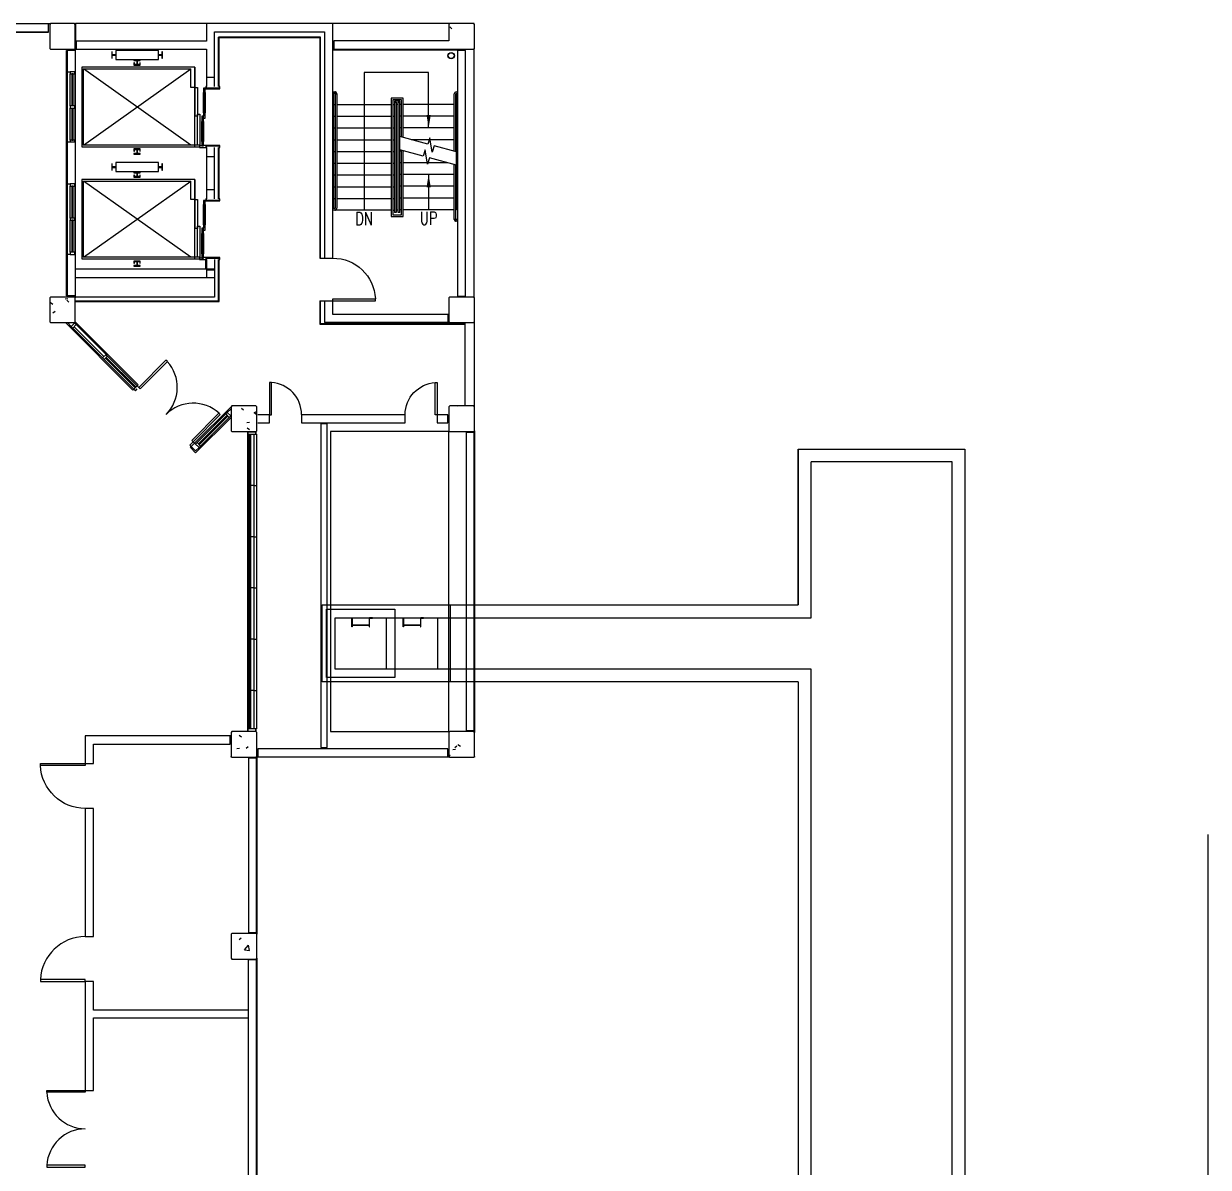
# Model space of a CAD drawing. Extents: x -2225 to 2382, y 4758 to 10467.
# Drawn here: x 682 to 1792, y 9396 to 10467 of the extents above; entities that cross this region are included whole.
import ezdxf

# ---------------------------------------------------------------- set-up
doc = ezdxf.new("R2010")
doc.units = 0
doc.header["$LTSCALE"] = 48
doc.header["$MEASUREMENT"] = 0
doc.layers.get('0').update_dxf_attribs({"linetype": 'CONTINUOUS'})
for name, color, linetype in [('COL', 14, 'CONTINUOUS'), ('EQUIP', 30, 'CONTINUOUS'), ('EXDOOR', 8, 'CONTINUOUS'), ('EXWALL', 8, 'CONTINUOUS'), ('EXWINDOW', 8, 'CONTINUOUS'), ('TXT', 4, 'CONTINUOUS')]:
    doc.layers.add(name, color=color, linetype=linetype)
doc.styles.get("Standard").update_dxf_attribs({"font": 'simplex.shx', "width": 0.75, "height": 12})
doc.dimstyles.get("Standard").update_dxf_attribs({"dimtxt": 12, "dimasz": 12, "dimexe": 9, "dimexo": 3, "dimgap": 12, "dimtad": 1, "dimdec": 4, "dimzin": 0, "dimtxsty": 'STANDARD', "dimblk": 'OBLIQUE', "dimcen": 0, "dimdle": 3, "dimclrd": 256, "dimclre": 256, "dimclrt": 256, "dimazin": 3, "dimtfac": 1, "dimtdec": 4, "dimtix": 1, "dimtmove": 0, "dimatfit": 3, "dimtolj": 1, "dimtzin": 0})

# ---------------------------------------------------------------- blocks, each defined once
blk = doc.blocks.new('6-00-DRS')
at = {"color": 0}
for p, q in [((0, 36), (0, 0)), ((1.8, 36), (0, 36)), ((1.8, 0), (1.8, 36)), ((70.2, 0), (70.2, 36)), ((70.2, 36), (72, 36)), ((72, 36), (72, 0)), ((0, 0), (1.8, 0)), ((72, 0), (70.2, 0))]:
    blk.add_line(p, q, dxfattribs=at)
for centre, start, end in [((-0.1, 0), 0.049, 87.097), ((72.1, 0), 92.903, 179.951)]:
    blk.add_arc(centre, 36.1, start, end, dxfattribs=at)
blk = doc.blocks.new('3-06-DR')
at = {"color": 0}
for p, q in [((0, 42), (0, 0)), ((1.8, 42), (0, 42)), ((1.8, 0), (1.8, 42)), ((0, 0), (1.8, 0))]:
    blk.add_line(p, q, dxfattribs=at)
blk.add_arc((-0.1, 0), 42.1, 0.0359, 87.5264, dxfattribs=at)
blk = doc.blocks.new('2-06-DR')
at = {"color": 0}
for p, q in [((0, 30), (0, 0)), ((1.8, 30), (0, 30)), ((1.8, 0), (1.8, 30)), ((0, 0), (1.8, 0))]:
    blk.add_line(p, q, dxfattribs=at)
blk.add_arc((-0.1, 0), 30.1, 0.0709, 86.4875, dxfattribs=at)
blk = doc.blocks.new('3-04-DR')
for p, q in [((0, 40), (2, 40)), ((0, 0), (0, 40)), ((2, 0), (2, 40)), ((0, 0), (2, 0))]:
    blk.add_line(p, q)
blk.add_arc((-0.1, 0), 40.1, 0.0552, 87.0072)

msp = doc.modelspace()

# ---------------------------------------------------------------- linework, layer by layer
at = {"layer": 'COL', "ltscale": 0.01}
for p, q in [((707.1, 10466.6), (706.4, 10465.8)), ((706.4, 10465.8), (706.4, 10443.3)), ((729.6, 10466.6), (707.1, 10466.6)), ((730.4, 10465.8), (729.6, 10466.6)), ((730.4, 10443.3), (730.4, 10465.8)), ((1081.1, 10466.6), (1080.4, 10465.8)), ((1080.4, 10465.8), (1080.4, 10450.6)), ((1103.6, 10466.6), (1081.1, 10466.6)), ((1104.4, 10465.8), (1103.6, 10466.6)), ((1104.4, 10443.3), (1104.4, 10465.8)), ((1081.3, 10463.6), (1083.2, 10461.9)), ((706.4, 10443.3), (707.1, 10442.6)), ((707.1, 10442.6), (729.6, 10442.6)), ((729.6, 10442.6), (730.4, 10443.3)), ((1081.1, 10442.6), (1081.1, 10442.6)), ((1081.1, 10442.6), (1103.6, 10442.6)), ((1103.6, 10442.6), (1104.4, 10443.3)), ((707.1, 10210.6), (706.4, 10209.8)), ((706.4, 10209.8), (706.4, 10187.3)), ((729.6, 10210.6), (707.1, 10210.6)), ((720.9, 10208.8), (723.4, 10209.2)), ((730.4, 10209.8), (729.6, 10210.6)), ((730.4, 10187.3), (730.4, 10209.8)), ((1081.1, 10210.6), (1080.4, 10209.8)), ((1080.4, 10209.8), (1080.4, 10187.3)), ((1103.6, 10210.6), (1081.1, 10210.6)), ((1104.4, 10209.8), (1103.6, 10210.6)), ((1104.4, 10187.3), (1104.4, 10209.8)), ((707.1, 10205.4), (709.3, 10204)), ((722.6, 10207.6), (724.4, 10205.9)), ((706.4, 10187.3), (707.1, 10186.6)), ((709.5, 10195.8), (711.5, 10197.4)), ((729.6, 10186.6), (730.4, 10187.3)), ((1080.4, 10187.3), (1081.1, 10186.6)), ((1103.6, 10186.6), (1104.4, 10187.3)), ((707.1, 10186.6), (729.6, 10186.6)), ((1081.1, 10186.6), (1103.6, 10186.6)), ((877.1, 10108.6), (876.4, 10107.8)), ((876.4, 10107.8), (876.4, 10085.3)), ((899.6, 10108.6), (877.1, 10108.6)), ((886.1, 10106.5), (887.9, 10104.8)), ((897.9, 10102.3), (900.4, 10103.3)), ((897.9, 10102.3), (900.4, 10100.7)), ((900.4, 10107.8), (899.6, 10108.6)), ((900.4, 10085.3), (900.4, 10107.8)), ((1081.1, 10108.6), (1080.4, 10107.8)), ((1080.4, 10107.8), (1080.4, 10085.3)), ((1103.6, 10108.6), (1081.1, 10108.6)), ((1088.8, 10108.6), (1089, 10108.4)), ((1104.4, 10107.8), (1103.6, 10108.6)), ((1104.4, 10085.3), (1104.4, 10107.8)), ((891.1, 10093.1), (893.6, 10093.4)), ((891.4, 10088), (893.5, 10086.6)), ((876.4, 10085.3), (877.1, 10084.6)), ((877.1, 10084.6), (899.6, 10084.6)), ((899.6, 10084.6), (900.4, 10085.3)), ((1080.4, 10085.3), (1081.1, 10084.6)), ((1081.1, 10084.6), (1103.6, 10084.6)), ((1103.6, 10084.6), (1104.4, 10085.3)), ((877.1, 9803.6), (876.4, 9802.8)), ((876.4, 9802.8), (876.4, 9780.3)), ((899.6, 9803.6), (877.1, 9803.6)), ((883.9, 9800.1), (886.1, 9798.7)), ((900.4, 9802.8), (899.6, 9803.6)), ((900.4, 9780.3), (900.4, 9802.8)), ((1081.1, 9803.6), (1080.4, 9802.8)), ((1080.4, 9802.8), (1080.4, 9780.3)), ((1103.6, 9803.6), (1081.1, 9803.6)), ((1104.4, 9802.8), (1103.6, 9803.6)), ((1104.4, 9780.3), (1104.4, 9802.8)), ((881.7, 9787.9), (884.2, 9788.2)), ((890.4, 9788), (892.4, 9789.5)), ((1085.8, 9788.8), (1087.8, 9790.3)), ((1088.9, 9791.4), (1091.1, 9790.1)), ((876.4, 9780.3), (877.1, 9779.6)), ((877.1, 9779.6), (899.6, 9779.6)), ((899.6, 9779.6), (900.4, 9780.3)), ((1080.4, 9782.2), (1081.6, 9781.1)), ((1080.4, 9780.3), (1081.1, 9779.6)), ((1081.1, 9779.6), (1103.6, 9779.6)), ((1084.2, 9786.9), (1086.7, 9787.3)), ((1103.6, 9779.6), (1104.4, 9780.3)), ((877.1, 9614.6), (876.4, 9613.8)), ((876.4, 9613.8), (876.4, 9591.3)), ((899.6, 9614.6), (877.1, 9614.6)), ((883.9, 9609), (885.9, 9610.5)), ((900.4, 9613.8), (899.6, 9614.6)), ((900.4, 9591.3), (900.4, 9613.8)), ((889, 9599.1), (892.7, 9603.5)), ((889, 9599.1), (893.6, 9598.7)), ((893.6, 9598.6), (892.7, 9603.5)), ((876.4, 9591.3), (877.1, 9590.6)), ((877.1, 9590.6), (899.6, 9590.6)), ((899.6, 9590.6), (900.4, 9591.3))]:
    msp.add_line(p, q, dxfattribs=at)
at = {"layer": 'COL', "flags": 128}
for points in [[(1034.7, 9910.2), (1037, 9910.2, -0.414214), (1037.7, 9909.5), (1037.7, 9901.7), (1037.4, 9901.7), (1037.4, 9909.5, 0.414214), (1037, 9909.9), (1034.7, 9909.9), (1034.7, 9910.2)], [(1056.7, 9910.2), (1054.5, 9910.2, 0.414214), (1053.7, 9909.5), (1053.7, 9901.7), (1054.1, 9901.7), (1054.1, 9909.5, -0.414214), (1054.5, 9909.9), (1056.7, 9909.9), (1056.7, 9910.2)]]:
    msp.add_lwpolyline(points, format="xyb", close=True, dxfattribs=at)
msp.add_lwpolyline([(1037.7, 9903.6), (1053.7, 9903.6), (1053.7, 9902.9), (1037.7, 9902.9), (1037.7, 9903.6)], close=True, dxfattribs=at)
at = {"layer": 'EQUIP', "flags": 128}
for points in [[(986.7, 9910.2), (989, 9910.2, -0.414214), (989.7, 9909.5), (989.7, 9901.7), (989.4, 9901.7), (989.4, 9909.5, 0.414214), (989, 9909.9), (986.7, 9909.9), (986.7, 9910.2)], [(1008.7, 9910.2), (1006.5, 9910.2, 0.414214), (1005.7, 9909.5), (1005.7, 9901.7), (1006.1, 9901.7), (1006.1, 9909.5, -0.414214), (1006.5, 9909.9), (1008.7, 9909.9), (1008.7, 9910.2)]]:
    msp.add_lwpolyline(points, format="xyb", close=True, dxfattribs=at)
msp.add_lwpolyline([(989.7, 9903.6), (1005.7, 9903.6), (1005.7, 9902.9), (989.7, 9902.9), (989.7, 9903.6)], close=True, dxfattribs=at)
at = {"layer": 'EXDOOR'}
for p, q in [((842.8, 10406.9), (844.8, 10406.9)), ((842.8, 10379.9), (842.8, 10406.9)), ((844.8, 10406.9), (844.8, 10379.9)), ((850.4, 10406.1), (850.4, 10402.1)), ((852.1, 10406.1), (850.4, 10406.1)), ((850.4, 10402.1), (850.9, 10402.1)), ((850.4, 10383.1), (850.4, 10402.1)), ((850.9, 10402.1), (850.9, 10383.1)), ((851.4, 10402.1), (850.9, 10402.1)), ((851.4, 10383.1), (851.4, 10402.1)), ((851.4, 10402.1), (852.1, 10402.1)), ((852.1, 10402.1), (852.1, 10406.1)), ((852.1, 10402.1), (852.1, 10383.1)), ((844.8, 10379.9), (842.8, 10379.9)), ((845, 10381.9), (847, 10381.9)), ((845, 10352.9), (845, 10381.9)), ((847, 10381.9), (847, 10352.9)), ((848.8, 10380.1), (848.8, 10375.1)), ((850.4, 10380.1), (848.8, 10380.1)), ((850.4, 10383.1), (850.4, 10380.1)), ((852.1, 10383.1), (850.4, 10383.1)), ((850.4, 10375.1), (850.4, 10380.1)), ((850.4, 10378.1), (852.1, 10378.1)), ((850.9, 10383.1), (851.4, 10383.1)), ((852.1, 10378.1), (852.1, 10383.1)), ((848.8, 10375.1), (850.4, 10375.1)), ((848.8, 10356.1), (848.8, 10375.1)), ((849.2, 10375.1), (849.2, 10356.1)), ((849.7, 10375.1), (849.2, 10375.1)), ((849.7, 10356.1), (849.7, 10375.1)), ((850.4, 10375.1), (850.4, 10356.1)), ((848.8, 10356.1), (848.8, 10352.1)), ((850.4, 10356.1), (848.8, 10356.1)), ((849.2, 10356.1), (849.7, 10356.1)), ((850.4, 10352.1), (850.4, 10356.1)), ((847, 10352.9), (845, 10352.9)), ((848.8, 10352.1), (846.8, 10352.1)), ((846.8, 10352.1), (846.8, 10350.6)), ((846.8, 10350.6), (852.7, 10350.6)), ((848.8, 10352.1), (850.4, 10352.1)), ((852.7, 10352.6), (850.4, 10352.6)), ((842.8, 10301.9), (844.8, 10301.9)), ((842.8, 10274.9), (842.8, 10301.9)), ((844.8, 10301.9), (844.8, 10274.9)), ((850.4, 10301.1), (850.4, 10297.1)), ((852.1, 10301.1), (850.4, 10301.1)), ((852.1, 10297.1), (852.1, 10301.1)), ((850.4, 10297.1), (852.1, 10297.1)), ((850.4, 10278.1), (850.4, 10297.1)), ((850.9, 10297.1), (850.9, 10278.1)), ((851.4, 10297.1), (850.9, 10297.1)), ((851.4, 10278.1), (851.4, 10297.1)), ((852.1, 10297.1), (852.1, 10278.1)), ((845, 10276.9), (847, 10276.9)), ((845, 10247.9), (845, 10276.9)), ((847, 10276.9), (847, 10247.9)), ((850.4, 10278.1), (850.4, 10275.1)), ((852.1, 10278.1), (850.4, 10278.1)), ((850.9, 10278.1), (851.4, 10278.1)), ((852.1, 10273.1), (852.1, 10278.1)), ((844.8, 10274.9), (842.8, 10274.9)), ((844.8, 10274.9), (842.8, 10274.9)), ((848.8, 10275.1), (848.8, 10270.1)), ((850.4, 10275.1), (848.8, 10275.1)), ((848.8, 10270.1), (850.4, 10270.1)), ((848.8, 10251.1), (848.8, 10270.1)), ((849.2, 10270.1), (849.2, 10251.1)), ((849.7, 10270.1), (849.2, 10270.1)), ((849.7, 10251.1), (849.7, 10270.1)), ((850.4, 10270.1), (850.4, 10275.1)), ((850.4, 10273.1), (852.1, 10273.1)), ((850.4, 10270.1), (850.4, 10251.1)), ((847, 10247.9), (845, 10247.9)), ((848.8, 10251.1), (848.8, 10247.1)), ((850.4, 10251.1), (848.8, 10251.1)), ((849.2, 10251.1), (849.7, 10251.1)), ((850.4, 10247.1), (850.4, 10251.1))]:
    msp.add_line(p, q, dxfattribs=at)
at = {"layer": 'EXWALL'}
for p, q in [((-2075.6, 10466.6), (707.1, 10466.6)), ((705.3, 10466.4), (-2075.4, 10466.4)), ((705.3, 10458.6), (705.3, 10466.6)), ((729.6, 10466.6), (730.3, 10466.6)), ((730.3, 10466.6), (730.3, 10465.9)), ((1081.1, 10466.6), (730.5, 10466.6)), ((730.5, 10466.6), (730.5, 10442.6)), ((853.3, 10466.6), (853.3, 10450.2)), ((971.5, 10247), (971.5, 10466.6)), ((1104.2, 10466.6), (1103.6, 10466.6)), ((1104.2, 10465.9), (1104.2, 10466.6)), ((-2067.8, 10458.7), (705.3, 10458.7)), ((705.3, 10458.6), (-2067.6, 10458.6)), ((860.9, 10407.6), (860.9, 10458.9)), ((860.9, 10458.9), (963.9, 10458.9)), ((960.2, 10453.8), (864.5, 10453.8)), ((864.5, 10407.6), (864.5, 10453.8)), ((959.6, 10453.2), (865.2, 10453.2)), ((865.2, 10407.6), (865.2, 10453.2)), ((959.6, 10453.2), (959.6, 10247)), ((960.2, 10247), (960.2, 10453.8)), ((963.9, 10458.9), (963.9, 10247)), ((730.3, 10443.2), (730.3, 10209.9)), ((730.5, 10442.6), (853.3, 10442.6)), ((731.3, 10450.2), (731.3, 10442.6)), ((853.3, 10450.2), (731.3, 10450.2)), ((853.3, 10442.6), (853.3, 10416.1)), ((971.5, 10442.2), (1088.4, 10442.2)), ((1080.4, 10450.6), (972.5, 10450.6)), ((972.5, 10450.6), (972.5, 10442.6)), ((972.5, 10442.6), (1081.1, 10442.6)), ((1088.4, 10442.2), (1088.4, 10211.5)), ((1104.2, 10209.9), (1104.2, 10443.2)), ((722.3, 10211.6), (722.3, 10441.6)), ((730.3, 10441.6), (722.3, 10441.6)), ((722.7, 10441.6), (722.7, 10211.6)), ((765.1, 10440.3), (764.6, 10440.3)), ((764.6, 10440.3), (764.6, 10434.3)), ((764.6, 10434.3), (765.1, 10434.3)), ((765.1, 10437.5), (765.1, 10440.3)), ((768.3, 10437.5), (765.1, 10437.5)), ((765.1, 10434.3), (765.1, 10437)), ((765.1, 10437), (768.3, 10437)), ((808.3, 10441.5), (768.3, 10441.5)), ((768.3, 10441.5), (768.3, 10437.5)), ((768.3, 10437), (768.3, 10437.5)), ((768.3, 10437), (768.3, 10433)), ((768.3, 10433), (808.3, 10433)), ((791.3, 10432.5), (785.3, 10432.5)), ((785.3, 10432.5), (785.3, 10432)), ((785.3, 10432), (788.1, 10432)), ((788.1, 10432), (788.1, 10428.8)), ((788.6, 10428.8), (788.6, 10432)), ((788.6, 10432), (791.3, 10432)), ((791.3, 10432), (791.3, 10432.5)), ((808.3, 10433), (808.3, 10441.5)), ((811.6, 10437.5), (808.3, 10437.5)), ((808.3, 10437), (811.6, 10437)), ((812.1, 10440.3), (811.6, 10440.3)), ((811.6, 10440.3), (811.6, 10437.5)), ((811.6, 10437), (811.6, 10434.3)), ((811.6, 10434.3), (812.1, 10434.3)), ((812.1, 10434.3), (812.1, 10440.3)), ((1096, 10441.6), (1088.4, 10441.6)), ((1096, 10211.5), (1096, 10441.6)), ((722.7, 10421.5), (725.5, 10421.5)), ((730, 10421.5), (730.3, 10421.5)), ((736.5, 10425.8), (736.5, 10351.3)), ((736.5, 10425.8), (736.5, 10351.3)), ((842.5, 10425.8), (736.5, 10425.8)), ((838.5, 10352.9), (738.1, 10424.2)), ((738.1, 10352.9), (838.5, 10424.2)), ((738.1, 10352.9), (738.1, 10424.2)), ((738.1, 10424.2), (838.5, 10424.2)), ((785.8, 10429.8), (785.3, 10429.8)), ((785.3, 10429.8), (785.3, 10427.8)), ((785.3, 10427.8), (791.3, 10427.8)), ((785.8, 10428.3), (785.8, 10429.8)), ((790.8, 10428.3), (785.8, 10428.3)), ((788.1, 10428.8), (788.6, 10428.8)), ((791.3, 10429.8), (790.8, 10429.8)), ((790.8, 10429.8), (790.8, 10428.3)), ((791.3, 10427.8), (791.3, 10429.8)), ((838.5, 10406.9), (838.5, 10424.2)), ((842.5, 10425.8), (842.5, 10406.9)), ((842.5, 10351.3), (842.5, 10425.8)), ((842.5, 10425.8), (842.5, 10425.8)), ((853.3, 10416.1), (853.3, 10407.6)), ((860.9, 10416.1), (853.3, 10416.1)), ((842.5, 10406.9), (838.5, 10406.9)), ((853.3, 10407.6), (852.7, 10407.6)), ((852.7, 10407.6), (852.7, 10405.6)), ((852.7, 10405.6), (865.8, 10405.6)), ((853.2, 10406.1), (853.2, 10407.1)), ((853.2, 10407.1), (853.3, 10407.1)), ((865.3, 10406.1), (853.2, 10406.1)), ((853.3, 10407.1), (853.3, 10407.6)), ((865.8, 10407.6), (865.2, 10407.6)), ((865.2, 10407.6), (865.2, 10407.1)), ((865.2, 10407.1), (865.3, 10407.1)), ((865.3, 10407.1), (865.3, 10406.1)), ((865.8, 10405.6), (865.8, 10407.6)), ((971.5, 10402.9), (973.4, 10402.9)), ((971.5, 10401.4), (973.4, 10401.4)), ((972.4, 10401.4), (972.4, 10293.4)), ((973.4, 10402.9), (973.4, 10401.4)), ((973.9, 10400.9), (975.4, 10400.9)), ((973.9, 10400.9), (973.9, 10293.9)), ((975.4, 10400.9), (975.4, 10293.9)), ((1085.4, 10347.1), (1085.4, 10400.9)), ((1086.9, 10346.7), (1086.9, 10400.9)), ((1087.1, 10402.7), (1088.4, 10402.7)), ((1087.1, 10401.2), (1088.4, 10401.2)), ((1087.4, 10292.3), (1087.4, 10401.2)), ((972.4, 10390.9), (973.9, 10390.9)), ((975.4, 10390.9), (1026.4, 10390.9)), ((1026.4, 10396.9), (1026.4, 10285.9)), ((1037.4, 10396.9), (1026.4, 10396.9)), ((1027.9, 10395.4), (1027.9, 10287.4)), ((1035.9, 10395.4), (1027.9, 10395.4)), ((1027.9, 10390.9), (1029.4, 10390.9)), ((1029.4, 10393.9), (1029.4, 10393.2)), ((1034.4, 10393.9), (1029.4, 10393.9)), ((1029.4, 10393.2), (1030.9, 10393.2)), ((1029.4, 10393.2), (1029.4, 10289.7)), ((1030.9, 10393.2), (1030.9, 10289.7)), ((1032.9, 10390.9), (1030.9, 10390.9)), ((1032.9, 10393.2), (1034.4, 10393.2)), ((1032.9, 10289.7), (1032.9, 10393.2)), ((1034.4, 10393.2), (1034.4, 10393.9)), ((1034.4, 10289.7), (1034.4, 10393.2)), ((1035.9, 10390.9), (1034.4, 10390.9)), ((1035.9, 10360.4), (1035.9, 10395.4)), ((1037.4, 10360), (1037.4, 10396.9)), ((1085.4, 10390.9), (1037.4, 10390.9)), ((1087.4, 10390.9), (1086.9, 10390.9)), ((972.4, 10379.9), (973.9, 10379.9)), ((975.4, 10379.9), (1026.4, 10379.9)), ((1027.9, 10379.9), (1029.4, 10379.9)), ((1034.4, 10383.9), (1034.4, 10383.9)), ((1035.9, 10379.9), (1034.4, 10379.9)), ((1085.4, 10379.9), (1037.4, 10379.9)), ((1087.4, 10379.9), (1086.9, 10379.9)), ((972.4, 10368.9), (973.9, 10368.9)), ((975.4, 10368.9), (1026.4, 10368.9)), ((1027.9, 10368.9), (1029.4, 10368.9)), ((1035.9, 10368.9), (1034.4, 10368.9)), ((1085.4, 10368.9), (1037.4, 10368.9)), ((1087.4, 10368.9), (1086.9, 10368.9)), ((730.3, 10355.5), (722.7, 10355.5)), ((972.4, 10357.9), (973.9, 10357.9)), ((975.4, 10357.9), (1026.4, 10357.9)), ((1027.9, 10357.9), (1029.4, 10357.9)), ((1061.8, 10357.9), (1045, 10357.9)), ((1085.4, 10357.9), (1062.7, 10357.9)), ((1087.4, 10357.9), (1086.9, 10357.9)), ((736.5, 10351.3), (847.1, 10351.3)), ((736.5, 10351.3), (736.5, 10351.3)), ((845, 10352.9), (738.1, 10352.9)), ((785.3, 10349.3), (785.3, 10347.3)), ((791.3, 10349.3), (785.3, 10349.3)), ((785.3, 10347.3), (785.8, 10347.3)), ((785.3, 10345), (785.3, 10344.5)), ((788.1, 10345), (785.3, 10345)), ((785.3, 10344.5), (791.3, 10344.5)), ((785.8, 10347.3), (785.8, 10348.8)), ((785.8, 10348.8), (790.8, 10348.8)), ((788.6, 10348.3), (788.1, 10348.3)), ((788.1, 10348.3), (788.1, 10345)), ((788.6, 10345), (788.6, 10348.3)), ((791.3, 10345), (788.6, 10345)), ((790.8, 10348.8), (790.8, 10347.3)), ((790.8, 10347.3), (791.3, 10347.3)), ((791.3, 10347.3), (791.3, 10349.3)), ((791.3, 10344.5), (791.3, 10345)), ((847, 10352.9), (847.1, 10352.9)), ((847.1, 10351.3), (847.1, 10352.9)), ((852.7, 10352.6), (852.7, 10350.6)), ((865.8, 10352.6), (852.7, 10352.6)), ((852.7, 10350.6), (853.3, 10350.6)), ((853.2, 10351.1), (853.2, 10352.1)), ((853.2, 10352.1), (865.3, 10352.1)), ((853.3, 10351.1), (853.2, 10351.1)), ((853.3, 10350.6), (853.3, 10351.1)), ((853.3, 10350.6), (853.3, 10342.1)), ((860.9, 10302.6), (860.9, 10350.6)), ((864.5, 10302.6), (864.5, 10350.6)), ((865.3, 10351.1), (865.2, 10351.1)), ((865.2, 10351.1), (865.2, 10350.6)), ((865.2, 10350.6), (865.8, 10350.6)), ((865.2, 10302.6), (865.2, 10350.6)), ((865.3, 10352.1), (865.3, 10351.1)), ((865.8, 10350.6), (865.8, 10352.6)), ((972.4, 10346.9), (973.9, 10346.9)), ((975.4, 10346.9), (1026.4, 10346.9)), ((1027.9, 10346.9), (1029.4, 10346.9)), ((1035.9, 10347.3), (1034.4, 10347.3)), ((1035.9, 10287.4), (1035.9, 10348)), ((1037.4, 10285.9), (1037.4, 10347.6)), ((1038.2, 10347.3), (1037.4, 10347.3)), ((1058.3, 10347.3), (1057.8, 10347.3)), ((1064.9, 10347.3), (1064.4, 10347.3)), ((1085.4, 10347.3), (1084.6, 10347.3)), ((1087.4, 10347.3), (1086.9, 10347.3)), ((765.1, 10335.3), (764.6, 10335.3)), ((764.6, 10335.3), (764.6, 10329.3)), ((765.1, 10332.5), (765.1, 10335.3)), ((768.3, 10332.5), (765.1, 10332.5)), ((765.1, 10329.3), (765.1, 10332)), ((765.1, 10332), (768.3, 10332)), ((808.3, 10336.5), (768.3, 10336.5)), ((768.3, 10336.5), (768.3, 10328)), ((808.3, 10328), (808.3, 10336.5)), ((811.6, 10332.5), (808.3, 10332.5)), ((808.3, 10332), (811.6, 10332)), ((812.1, 10335.3), (811.6, 10335.3)), ((811.6, 10335.3), (811.6, 10332.5)), ((811.6, 10332), (811.6, 10329.3)), ((812.1, 10329.3), (812.1, 10335.3)), ((853.3, 10342.1), (860.9, 10342.1)), ((860.9, 10341.8), (853.3, 10341.8)), ((853.3, 10341.8), (853.3, 10311.1)), ((972.4, 10335.9), (973.9, 10335.9)), ((975.4, 10335.9), (1026.4, 10335.9)), ((1027.9, 10335.9), (1029.4, 10335.9)), ((1035.9, 10336.3), (1034.4, 10336.3)), ((1060.2, 10336.3), (1037.4, 10336.3)), ((1079.3, 10336.3), (1060.8, 10336.3)), ((1085.4, 10283.3), (1085.4, 10334.7)), ((1086.9, 10283.3), (1086.9, 10334.3)), ((842.5, 10320.8), (736.5, 10320.8)), ((736.5, 10320.8), (736.5, 10246.3)), ((736.5, 10320.8), (736.5, 10246.3)), ((736.5, 10320.8), (736.5, 10320.8)), ((764.6, 10329.3), (765.1, 10329.3)), ((768.3, 10328), (808.3, 10328)), ((791.3, 10327.5), (785.3, 10327.5)), ((785.3, 10327.5), (785.3, 10327)), ((785.3, 10327), (788.1, 10327)), ((785.8, 10324.8), (785.3, 10324.8)), ((785.3, 10324.8), (785.3, 10322.8)), ((785.3, 10322.8), (791.3, 10322.8)), ((785.8, 10323.3), (785.8, 10324.8)), ((790.8, 10323.3), (785.8, 10323.3)), ((788.1, 10327), (788.1, 10323.8)), ((788.1, 10323.8), (788.6, 10323.8)), ((788.6, 10323.8), (788.6, 10327)), ((788.6, 10327), (791.3, 10327)), ((791.3, 10324.8), (790.8, 10324.8)), ((790.8, 10324.8), (790.8, 10323.3)), ((791.3, 10327), (791.3, 10327.5)), ((791.3, 10322.8), (791.3, 10324.8)), ((811.6, 10329.3), (812.1, 10329.3)), ((842.5, 10320.8), (842.5, 10301.9)), ((842.5, 10246.3), (842.5, 10320.8)), ((972.4, 10324.9), (973.9, 10324.9)), ((975.4, 10324.9), (1026.4, 10324.9)), ((1027.9, 10324.9), (1029.4, 10324.9)), ((1035.9, 10325.3), (1034.4, 10325.3)), ((1085.4, 10325.3), (1037.4, 10325.3)), ((1087.4, 10325.3), (1086.9, 10325.3)), ((722.7, 10316.5), (725.5, 10316.5)), ((730, 10316.5), (730.3, 10316.5)), ((838.5, 10247.9), (738.1, 10319.2)), ((738.1, 10247.9), (838.5, 10319.2)), ((738.1, 10247.9), (738.1, 10319.2)), ((738.1, 10319.2), (838.5, 10319.2)), ((838.5, 10301.9), (838.5, 10319.2)), ((853.3, 10311.1), (853.3, 10302.6)), ((860.9, 10311.1), (853.3, 10311.1)), ((972.4, 10313.9), (973.9, 10313.9)), ((975.4, 10313.9), (1026.4, 10313.9)), ((1027.9, 10313.9), (1029.4, 10313.9)), ((1035.9, 10314.3), (1034.4, 10314.3)), ((1085.4, 10314.3), (1037.4, 10314.3)), ((1087.4, 10314.3), (1086.9, 10314.3)), ((842.5, 10301.9), (838.5, 10301.9)), ((853.3, 10302.6), (852.7, 10302.6)), ((852.7, 10302.6), (852.7, 10300.6)), ((852.7, 10300.6), (865.8, 10300.6)), ((853.2, 10301.1), (853.2, 10302.1)), ((853.2, 10302.1), (853.3, 10302.1)), ((865.3, 10301.1), (853.2, 10301.1)), ((853.3, 10302.1), (853.3, 10302.6)), ((865.8, 10302.6), (865.2, 10302.6)), ((865.2, 10302.6), (865.2, 10302.1)), ((865.2, 10302.1), (865.3, 10302.1)), ((865.3, 10302.1), (865.3, 10301.1)), ((865.8, 10300.6), (865.8, 10302.6)), ((972.4, 10302.9), (973.9, 10302.9)), ((975.4, 10302.9), (1026.4, 10302.9)), ((1027.9, 10302.9), (1029.4, 10302.9)), ((1035.9, 10303.3), (1034.4, 10303.3)), ((1085.4, 10303.3), (1037.4, 10303.3)), ((1087.4, 10303.3), (1086.9, 10303.3)), ((1088.2, 10302.9), (1087.4, 10302.9)), ((973.4, 10293.4), (971.5, 10293.4)), ((1026.4, 10291.9), (971.5, 10291.9)), ((1027.9, 10291.9), (1029.4, 10291.9)), ((1027.9, 10287.4), (1035.9, 10287.4)), ((1030.9, 10289.7), (1029.4, 10289.7)), ((1032.9, 10291.9), (1030.9, 10291.9)), ((1034.4, 10289.7), (1032.9, 10289.7)), ((1035.9, 10292.3), (1034.4, 10292.3)), ((1085.4, 10292.3), (1037.4, 10292.3)), ((1087.4, 10292.3), (1086.9, 10292.3)), ((1026.4, 10285.9), (1037.4, 10285.9)), ((1086.9, 10283.3), (1085.4, 10283.3)), ((1087.1, 10281.6), (1087.1, 10283.1)), ((1088.4, 10283.1), (1087.1, 10283.1)), ((1088.4, 10281.6), (1087.1, 10281.6)), ((725.5, 10250.5), (722.7, 10250.5)), ((730.3, 10250.5), (730, 10250.5)), ((736.5, 10246.3), (847.1, 10246.3)), ((845, 10247.9), (738.1, 10247.9)), ((785.3, 10244.3), (785.3, 10242.3)), ((791.3, 10244.3), (785.3, 10244.3)), ((785.8, 10242.3), (785.8, 10243.8)), ((785.8, 10243.8), (790.8, 10243.8)), ((788.6, 10243.3), (788.1, 10243.3)), ((788.1, 10243.3), (788.1, 10240)), ((788.6, 10240), (788.6, 10243.3)), ((790.8, 10243.8), (790.8, 10242.3)), ((791.3, 10242.3), (791.3, 10244.3)), ((848.8, 10247.1), (846.8, 10247.1)), ((846.8, 10247.1), (846.8, 10245.6)), ((846.8, 10245.6), (852.7, 10245.6)), ((847, 10247.9), (847.1, 10247.9)), ((847.1, 10246.3), (847.1, 10247.9)), ((848.8, 10247.1), (850.4, 10247.1)), ((852.7, 10247.6), (850.4, 10247.6)), ((852.3, 10245.6), (852.3, 10236.6)), ((852.7, 10247.6), (852.7, 10245.6)), ((865.8, 10247.6), (852.7, 10247.6)), ((852.7, 10245.6), (853.3, 10245.6)), ((853.2, 10246.1), (853.2, 10247.1)), ((853.2, 10247.1), (865.3, 10247.1)), ((853.3, 10246.1), (853.2, 10246.1)), ((853.3, 10245.6), (853.3, 10246.1)), ((853.3, 10245.6), (853.3, 10236.2)), ((860.9, 10245.6), (860.9, 10210.6)), ((864.5, 10206.9), (864.5, 10245.6)), ((865.3, 10246.1), (865.2, 10246.1)), ((865.2, 10246.1), (865.2, 10245.6)), ((865.2, 10245.6), (865.8, 10245.6)), ((865.2, 10206.3), (865.2, 10245.6)), ((865.3, 10247.1), (865.3, 10246.1)), ((865.8, 10245.6), (865.8, 10247.6)), ((959.6, 10247), (971.5, 10247)), ((860.9, 10236.6), (730.3, 10236.6)), ((785.3, 10242.3), (785.8, 10242.3)), ((785.3, 10240), (785.3, 10239.5)), ((788.1, 10240), (785.3, 10240)), ((785.3, 10239.5), (791.3, 10239.5)), ((791.3, 10240), (788.6, 10240)), ((790.8, 10242.3), (791.3, 10242.3)), ((791.3, 10239.5), (791.3, 10240)), ((853.3, 10236.8), (853.3, 10228.9)), ((860.9, 10236.8), (853.3, 10236.8)), ((853.3, 10236.2), (860.9, 10236.2)), ((730.3, 10228.9), (860.9, 10228.9)), ((730.3, 10211.6), (722.3, 10211.6)), ((730.4, 10210.6), (730.4, 10209.8)), ((860.9, 10210.6), (730.4, 10210.6)), ((1088.4, 10211.5), (1096, 10211.5)), ((730.4, 10206.9), (864.5, 10206.9)), ((730.4, 10206.3), (865.2, 10206.3)), ((959.6, 10207), (959.6, 10185.1)), ((959.6, 10207), (971.5, 10207)), ((960.2, 10185.7), (960.2, 10207)), ((963.9, 10207), (963.9, 10186.6)), ((971.5, 10194.2), (971.5, 10207)), ((730.4, 10187.3), (789.4, 10128.3)), ((1079.6, 10194.2), (971.5, 10194.2)), ((1079.6, 10186.6), (1079.6, 10194.2)), ((1104.2, 10186.5), (1104.2, 10187.2)), ((784.4, 10123.3), (721.2, 10186.6)), ((959.6, 10185.1), (1095.3, 10185.1)), ((960.2, 10185.7), (1095.3, 10185.7)), ((1081.1, 10186.6), (963.9, 10186.6)), ((1095.3, 10186.6), (1095.3, 10108.6)), ((1104.4, 10186.6), (1103.6, 10186.6)), ((1104.4, 10107.8), (1104.4, 10186.6)), ((784.4, 10123.3), (785.3, 10124.2)), ((788.5, 10127.4), (789.4, 10128.3)), ((842.2, 10073.7), (876.4, 10107.8)), ((912.4, 10100.4), (901.4, 10100.4)), ((912.4, 10092.7), (912.4, 10100.4)), ((942.4, 10100.4), (942.4, 10092.7)), ((1039.4, 10100.4), (942.4, 10100.4)), ((1039.4, 10092.7), (1039.4, 10100.4)), ((1069.4, 10100.4), (1069.4, 10092.7)), ((1079.4, 10100.4), (1069.4, 10100.4)), ((1079.4, 10092.7), (1079.4, 10100.4)), ((876.4, 10097.9), (843.1, 10064.7)), ((901.4, 10092.7), (912.4, 10092.7)), ((942.4, 10092.7), (1039.4, 10092.7)), ((960.4, 10091.7), (960.4, 9788.6)), ((966.4, 10091.7), (960.4, 10091.7)), ((966.4, 9788.6), (966.4, 10091.7)), ((1069.4, 10092.7), (1079.4, 10092.7)), ((891.9, 10084.1), (891.9, 10082.1)), ((899.9, 10084.1), (891.9, 10084.1)), ((891.9, 10082.1), (892.4, 10082.1)), ((892.1, 10082.1), (892.1, 10084.1)), ((897.9, 10082.1), (899.9, 10082.1)), ((899.6, 10082.1), (899.6, 10084.1)), ((899.9, 10082.1), (899.9, 10084.1)), ((1080.4, 10084.6), (969.4, 10084.6)), ((969.4, 10084.6), (969.4, 9803.6)), ((1080.4, 9803.6), (1080.4, 10084.6)), ((1096.4, 10083.6), (1096.4, 9804.6)), ((1104, 10083.6), (1096.4, 10083.6)), ((1104, 9804.6), (1104, 10083.6)), ((1104.4, 10085.3), (1104.4, 9802.8)), ((838.2, 10069.6), (839.1, 10070.5)), ((843.1, 10064.7), (838.2, 10069.6)), ((1407.7, 9922.2), (1407.7, 10068.2)), ((1407.7, 10068.2), (1407.7, 9922.2)), ((1407.7, 10068.2), (1563.7, 10068.2)), ((1563.7, 10068.2), (1563.7, 8868.2)), ((1419.7, 9910.2), (1419.7, 10056.2)), ((1551.7, 10056.2), (1419.7, 10056.2)), ((1551.7, 8868.2), (1551.7, 10056.2)), ((961.7, 9922.2), (1407.7, 9922.2)), ((961.7, 9850.2), (961.7, 9922.2)), ((1081.7, 9922.2), (1081.7, 9850.2)), ((965.7, 9854.2), (965.7, 9918.2)), ((965.7, 9918.2), (1029.7, 9918.2)), ((973.7, 9910.2), (1419.7, 9910.2)), ((973.7, 9862.2), (973.7, 9910.2)), ((1021.7, 9910.2), (1021.7, 9862.2)), ((1029.7, 9918.2), (1029.7, 9854.2)), ((1069.7, 9910.2), (1069.7, 9862.2)), ((1029.7, 9854.2), (965.7, 9854.2)), ((1419.7, 9862.2), (973.7, 9862.2)), ((1419.7, 8868.2), (1419.7, 9862.2)), ((1407.7, 9850.2), (961.7, 9850.2)), ((1407.7, 9850.2), (1407.7, 8868.2)), ((1096.4, 9804.6), (1104, 9804.6)), ((901.4, 9787.6), (901.4, 9780)), ((1079.4, 9787.6), (901.4, 9787.6)), ((960.4, 9788.6), (966.4, 9788.6)), ((1079.4, 9780), (1079.4, 9787.6)), ((892.6, 9778.6), (892.6, 9615.6)), ((900.2, 9778.6), (892.6, 9778.6)), ((1081.1, 9779.6), (899.6, 9779.6)), ((900.2, 9615.6), (900.2, 9778.6)), ((900.4, 9780.3), (900.4, 9613.8)), ((901.4, 9780), (1079.4, 9780)), ((1104.4, 9779.6), (1103.6, 9779.6)), ((1104.4, 9780.3), (1104.4, 9779.6)), ((1791.7, 9335.2), (1791.7, 9707.2)), ((892.6, 9615.6), (900.2, 9615.6)), ((900.2, 9589.7), (892.6, 9589.7)), ((892.6, 9319.6), (892.6, 9589.7)), ((900.2, 9237.6), (900.2, 9589.7)), ((900.4, 9591.3), (900.4, 9235.8))]:
    msp.add_line(p, q, dxfattribs=at)
at = {"layer": 'EXWALL', "ltscale": 0.01}
for p, q in [((876.4, 9799.6), (739.8, 9799.6)), ((739.8, 9799.6), (739.8, 9773.6)), ((875.4, 9791.9), (875.4, 9799.6)), ((891.9, 9806.1), (891.9, 9804.1)), ((891.9, 9804.1), (899.9, 9804.1)), ((892.1, 9804.1), (892.1, 9806.1)), ((899.6, 9804.1), (899.6, 9806.1)), ((899.9, 9804.1), (899.9, 9806.1)), ((969.4, 9803.6), (1080.4, 9803.6)), ((747.4, 9791.9), (875.4, 9791.9)), ((747.4, 9773.6), (747.4, 9791.9)), ((876.4, 9779.6), (876.4, 9780.3)), ((877.1, 9779.6), (876.4, 9779.6)), ((739.8, 9773.6), (747.4, 9773.6)), ((739.8, 9731.6), (739.8, 9611.6)), ((747.4, 9731.6), (739.8, 9731.6)), ((747.4, 9611.6), (747.4, 9731.6)), ((739.8, 9611.6), (747.4, 9611.6)), ((747.4, 9569.6), (739.8, 9569.6)), ((739.8, 9569.6), (739.8, 9467.6)), ((747.4, 9542.7), (747.4, 9569.6)), ((892.6, 9542.7), (747.4, 9542.7)), ((747.4, 9467.6), (747.4, 9535.4)), ((747.4, 9535.4), (892.6, 9535.4)), ((739.8, 9467.6), (747.4, 9467.6))]:
    msp.add_line(p, q, dxfattribs=at)
at = {"layer": 'EXWALL'}
for points in [[(1087.4, 10346.6), (1066.5, 10352.2), (1064.6, 10346.3), (1062.4, 10359.7), (1060.5, 10353.8), (1034.4, 10360.8)], [(1087.4, 10334.2), (1062.3, 10340.9), (1060.4, 10335), (1058.2, 10348.4), (1056.3, 10342.5), (1034.4, 10348.4)]]:
    msp.add_lwpolyline(points, dxfattribs=at)
for radius in [3, 2.75]:
    msp.add_circle((1082.5, 10436.6), radius, dxfattribs=at)
for centre, radius, start, end in [((973.4, 10400.9), 2, 360, 90), ((973.4, 10400.9), 0.5, 360, 90), ((1087.1, 10400.9), 1.75, 90, 180), ((1087.1, 10400.9), 0.25, 90, 180), ((973.4, 10293.9), 2, 270, 360), ((973.4, 10293.9), 0.5, 270, 360), ((1087.1, 10283.3), 1.75, 180, 270), ((1087.1, 10283.3), 0.25, 180, 270)]:
    msp.add_arc(centre, radius, start, end, dxfattribs=at)
at = {"layer": 'EXWINDOW', "ltscale": 0.01}
for p, q in [((725.5, 10421.5), (725.5, 10419.5)), ((730, 10421.5), (725.5, 10421.5)), ((730, 10419.5), (730, 10421.5)), ((725.5, 10389.5), (725.5, 10419.5)), ((725.5, 10419.5), (727.3, 10419.5)), ((727.3, 10419.5), (727.3, 10389.5)), ((728.3, 10419.5), (727.3, 10419.5)), ((728.3, 10389.5), (728.3, 10419.5)), ((728.3, 10419.5), (730, 10419.5)), ((730, 10419.5), (730, 10389.5)), ((725.5, 10389.5), (725.5, 10387.5)), ((730, 10389.5), (725.5, 10389.5)), ((725.5, 10387.5), (730, 10387.5)), ((725.5, 10357.5), (725.5, 10387.5)), ((727.3, 10387.5), (727.3, 10357.5)), ((728.3, 10357.5), (728.3, 10387.5)), ((730, 10387.5), (730, 10389.5)), ((730, 10387.5), (730, 10357.5)), ((725.5, 10357.5), (725.5, 10355.5)), ((730, 10357.5), (725.5, 10357.5)), ((727.3, 10357.5), (728.3, 10357.5)), ((730, 10355.5), (730, 10357.5)), ((725.5, 10316.5), (725.5, 10314.5)), ((730, 10316.5), (725.5, 10316.5)), ((725.5, 10314.5), (730, 10314.5)), ((725.5, 10284.5), (725.5, 10314.5)), ((727.3, 10314.5), (727.3, 10284.5)), ((728.3, 10314.5), (727.3, 10314.5)), ((728.3, 10284.5), (728.3, 10314.5)), ((730, 10314.5), (730, 10316.5)), ((730, 10314.5), (730, 10284.5)), ((725.5, 10284.5), (725.5, 10282.5)), ((730, 10284.5), (725.5, 10284.5)), ((725.5, 10282.5), (727.3, 10282.5)), ((725.5, 10252.5), (725.5, 10282.5)), ((727.3, 10282.5), (727.3, 10252.5)), ((728.3, 10282.5), (727.3, 10282.5)), ((728.3, 10252.5), (728.3, 10282.5)), ((728.3, 10282.5), (730, 10282.5)), ((730, 10282.5), (730, 10284.5)), ((730, 10282.5), (730, 10252.5)), ((725.5, 10252.5), (725.5, 10250.5)), ((730, 10252.5), (725.5, 10252.5)), ((725.5, 10250.5), (730, 10250.5)), ((730, 10250.5), (730, 10252.5)), ((723, 10186.6), (726.6, 10182.9)), ((729.8, 10186.1), (726.6, 10182.9)), ((726.6, 10182.9), (728, 10181.5)), ((728, 10181.5), (731.2, 10184.7)), ((756, 10153.6), (728, 10181.5)), ((729.3, 10182.7), (757.2, 10154.8)), ((729.8, 10186.1), (729.4, 10186.6)), ((731.2, 10184.7), (729.8, 10186.1)), ((759.2, 10156.8), (731.2, 10184.7)), ((759.2, 10156.8), (756, 10153.6)), ((756, 10153.6), (757.4, 10152.2)), ((757.4, 10152.2), (760.6, 10155.3)), ((759.3, 10154.1), (758.6, 10153.4)), ((760.6, 10155.3), (759.2, 10156.8)), ((787.3, 10126.2), (759.3, 10154.1)), ((788.5, 10127.4), (760.6, 10155.3)), ((785.3, 10124.2), (757.4, 10152.2)), ((758.6, 10153.4), (786.6, 10125.5)), ((788.5, 10127.4), (785.3, 10124.2)), ((785.3, 10124.2), (786.7, 10122.8)), ((786.7, 10122.8), (788.5, 10124.6)), ((789.9, 10126), (788.5, 10127.4)), ((871.4, 10101.1), (844.5, 10074.2)), ((872.7, 10099.8), (845.8, 10073)), ((846.5, 10072.3), (873.4, 10099.1)), ((872.8, 10102.5), (871.4, 10101.1)), ((871.4, 10101.1), (872.7, 10099.8)), ((873.4, 10099.1), (872.7, 10099.8)), ((876.4, 10106), (872.8, 10102.5)), ((876, 10099.3), (872.8, 10102.5)), ((873.4, 10099.1), (874.6, 10097.9)), ((874.6, 10097.9), (876, 10099.3)), ((876, 10099.3), (876.4, 10099.7)), ((874.6, 10097.9), (847.7, 10071)), ((891.6, 10082.1), (891.8, 10082.1)), ((891.6, 10082.1), (891.6, 9806.1)), ((891.8, 10082.1), (891.9, 10082.1)), ((891.8, 10082.1), (891.8, 9806.1)), ((892.4, 10082.1), (892.4, 10082.1)), ((892.4, 10082.1), (893.9, 10082.1)), ((892.4, 10082.1), (892.4, 9806.1)), ((892.4, 10082.1), (892.4, 9806.1)), ((893.9, 9806.1), (893.9, 10082.1)), ((893.9, 10082.1), (894.4, 10082.1)), ((894.4, 10082.1), (894.4, 9806.1)), ((894.4, 10082.1), (897.7, 10082.1)), ((897.7, 10082.1), (897.9, 10082.1)), ((897.7, 10082.1), (897.7, 9806.1)), ((897.9, 9806.1), (897.9, 10082.1)), ((899.9, 10082.1), (900, 10082.1)), ((900, 10082.1), (900.2, 10082.1)), ((900, 10082.1), (900, 9806.1)), ((900.2, 10082.1), (900.2, 9806.1)), ((840.8, 10075.1), (837.6, 10071.9)), ((837.6, 10071.9), (839.1, 10070.5)), ((842.2, 10073.7), (839.1, 10070.5)), ((839.1, 10070.5), (842.2, 10073.7)), ((839.1, 10070.5), (843.1, 10066.4)), ((842.2, 10073.7), (840.8, 10075.1)), ((846.3, 10069.6), (842.2, 10073.7)), ((844.5, 10074.2), (843.1, 10072.8)), ((843.1, 10072.8), (846.3, 10069.6)), ((843.1, 10066.4), (846.3, 10069.6)), ((847.7, 10071), (844.5, 10074.2)), ((846.3, 10069.6), (847.7, 10071)), ((893.9, 10064.1), (894.4, 10064.1)), ((891.8, 10034.1), (891.6, 10034.1)), ((891.8, 10034.1), (892.4, 10034.1)), ((893.9, 10034.1), (892.4, 10034.1)), ((897.7, 10034.1), (894.4, 10034.1)), ((897.7, 10034.1), (897.9, 10034.1)), ((897.9, 10034.1), (900, 10034.1)), ((900, 10034.1), (900.2, 10034.1)), ((893.9, 10016.1), (894.4, 10016.1)), ((891.8, 9986.1), (891.6, 9986.1)), ((891.8, 9986.1), (892.4, 9986.1)), ((893.9, 9986.1), (892.4, 9986.1)), ((897.7, 9986.1), (894.4, 9986.1)), ((897.7, 9986.1), (897.9, 9986.1)), ((897.9, 9986.1), (900, 9986.1)), ((900, 9986.1), (900.2, 9986.1)), ((893.9, 9968.1), (894.4, 9968.1)), ((891.8, 9938.1), (891.6, 9938.1)), ((891.8, 9938.1), (892.4, 9938.1)), ((893.9, 9938.1), (892.4, 9938.1)), ((897.7, 9938.1), (894.4, 9938.1)), ((897.7, 9938.1), (897.9, 9938.1)), ((897.9, 9938.1), (900, 9938.1)), ((900, 9938.1), (900.2, 9938.1)), ((893.9, 9920.1), (894.4, 9920.1)), ((891.8, 9890.1), (891.6, 9890.1)), ((891.8, 9890.1), (892.4, 9890.1)), ((893.9, 9890.1), (892.4, 9890.1)), ((897.7, 9890.1), (894.4, 9890.1)), ((897.7, 9890.1), (897.9, 9890.1)), ((897.9, 9890.1), (900, 9890.1)), ((900, 9890.1), (900.2, 9890.1)), ((893.9, 9872.1), (894.4, 9872.1)), ((891.8, 9842.1), (891.6, 9842.1)), ((891.8, 9842.1), (892.4, 9842.1)), ((893.9, 9842.1), (892.4, 9842.1)), ((897.7, 9842.1), (894.4, 9842.1)), ((897.7, 9842.1), (897.9, 9842.1)), ((897.9, 9842.1), (900, 9842.1)), ((900, 9842.1), (900.2, 9842.1)), ((893.9, 9824.1), (894.4, 9824.1)), ((891.8, 9806.1), (891.6, 9806.1)), ((891.9, 9806.1), (891.8, 9806.1)), ((892.4, 9806.1), (891.9, 9806.1)), ((893.9, 9806.1), (892.4, 9806.1)), ((892.4, 9806.1), (892.4, 9806.1)), ((894.4, 9806.1), (893.9, 9806.1)), ((897.7, 9806.1), (894.4, 9806.1)), ((897.9, 9806.1), (897.7, 9806.1)), ((899.9, 9806.1), (897.9, 9806.1)), ((900, 9806.1), (899.9, 9806.1)), ((900.2, 9806.1), (900, 9806.1))]:
    msp.add_line(p, q, dxfattribs=at)

# ---------------------------------------------------------------- block references
at = {"layer": 'EXDOOR', "xscale": -1}
for name, p, rotation in [('3-04-DR', (971.5, 10207), 270), ('3-06-DR', (739.8, 9773.6), 90)]:
    msp.add_blockref(name, p, dxfattribs=dict(at, rotation=rotation))
at = {"layer": 'EXDOOR'}
for name, p, rotation in [('6-00-DRS', (789.9, 10126), 314.9999999997997), ('3-06-DR', (739.8, 9569.6), 90.00000000000001), ('6-00-DRS', (739.8, 9395.6), 90)]:
    msp.add_blockref(name, p, dxfattribs=dict(at, rotation=rotation))
msp.add_blockref('2-06-DR', (912.4, 10100.4), dxfattribs=at)
at = {"layer": 'EXDOOR', "xscale": -1}
msp.add_blockref('2-06-DR', (1069.4, 10100.4), dxfattribs=at)

# ---------------------------------------------------------------- texts
at = {"layer": 'TXT', "char_height": 12, "attachment_point": 5}
for s, insert in [('DN', (1000.9, 10283.9)), ('UP', (1061.4, 10284.3))]:
    msp.add_mtext_dynamic_manual_height_columns(s, width=21.025, gutter_width=60, heights=[0], dxfattribs=dict(at, insert=insert))

# ---------------------------------------------------------------- leaders
at = {"layer": 'TXT'}
for points in [[(1061.4, 10368.9), (1061.4, 10421), (1000.9, 10421), (1000.9, 10291.9)], [(1061.4, 10325.3), (1061.4, 10292.3)]]:
    msp.add_leader(points, dimstyle='STANDARD', override={"dimgap": 12, "dimtad": 0, "dimdec": 1, "dimtdec": 1}, dxfattribs=at)

doc.saveas('drawing.dxf')
